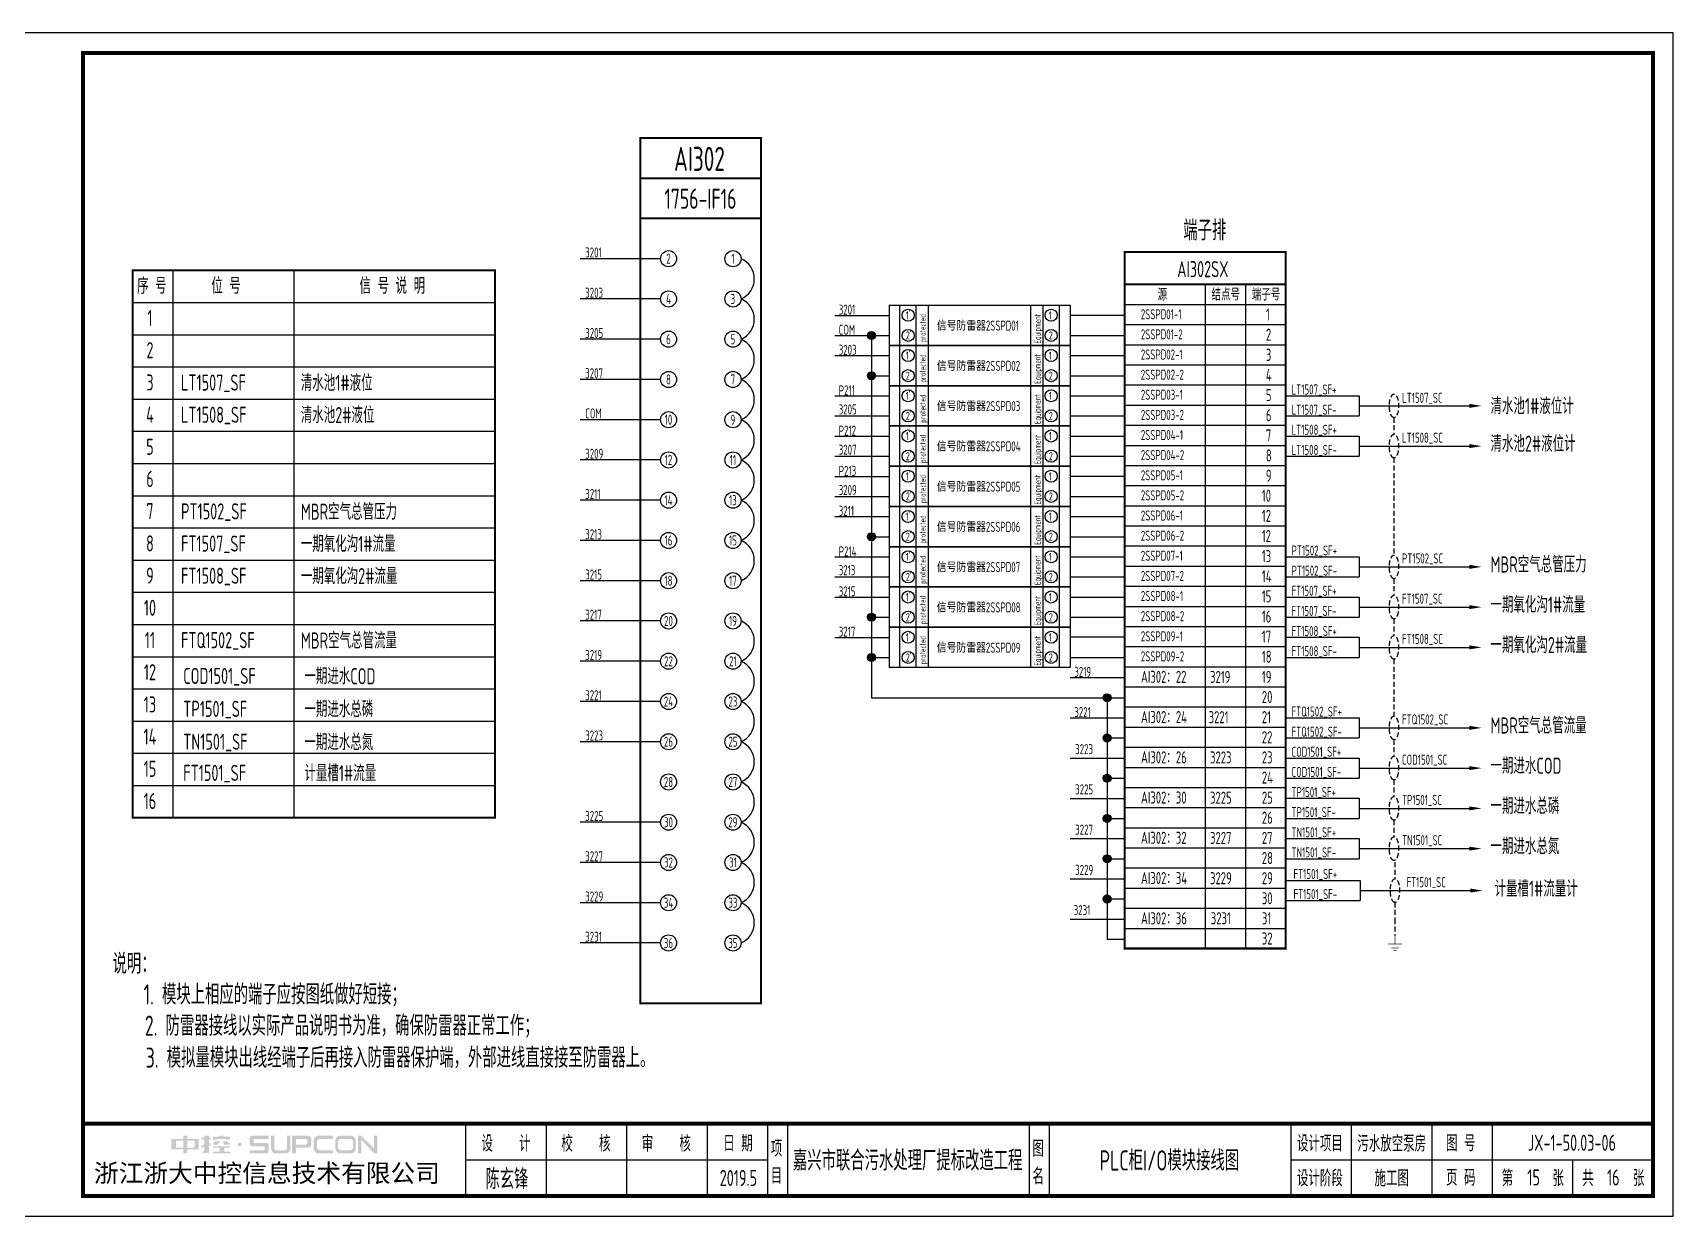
# Model space of a CAD drawing. Header units: millimetres. Extents: x 30557 to 235556, y -116603 to -73383.
# Drawn here: x 130672 to 134747, y -86445 to -83505 of the extents above; entities that cross this region are included whole.
import ezdxf
from ezdxf.enums import TextEntityAlignment as Align

# ---------------------------------------------------------------- set-up
doc = ezdxf.new("R2010")
doc.units = ezdxf.units.MM
doc.linetypes.add('DASHED2', pattern=[0.375, 0.25, -0.125])
doc.layers.add('1', color=3, linetype='Continuous')
doc.layers.add('符号层', color=3, linetype='Continuous')
doc.layers.add('_Drawing', color=7, linetype='Continuous', lineweight=25)
doc.styles.add('supcon', font='sceie.shx', dxfattribs={"width": 0.75, "height": 40, "bigfont": 'sceic.shx'})
doc.styles.add('Title', font='', dxfattribs={"height": 45})
doc.styles.get('Title').set_extended_font_data('SimHei')

# ---------------------------------------------------------------- blocks, each defined once
blk = doc.blocks.new('中控·SUPCON')
at = {"linetype": 'Continuous'}
h = blk.add_hatch(color=2, dxfattribs=at)
h.dxf.hatch_style = 1
h.paths.add_polyline_path([(34, 33), (20, 33), (20, 37), (15, 37), (15, 36), (15, 33), (0, 33), (0, 20), (13, 20), (15, 20), (15, 15), (20, 15), (20, 20), (22, 20), (34, 20)])
h.paths.add_polyline_path([(20, 30), (20, 31), (29, 31), (29, 22), (20, 22)], flags=16)
h.paths.add_polyline_path([(15, 30), (15, 22), (6, 22), (6, 31), (15, 31)], flags=16)
h.paths.add_polyline_path([(47, 32), (49, 32), (49, 35), (47, 35), (47, 37), (41, 37), (41, 35), (38, 35), (38, 32), (41, 32), (41, 25.8), (38, 25), (38, 22), (41, 22.8), (41, 18.3), (39, 17), (39, 15), (47, 16), (47, 24.5), (49, 25), (49, 28), (47, 27.5)])
h.paths.add_polyline_path([(61, 30), (55, 30), (52, 28), (52, 26), (58, 26)])
h.paths.add_polyline_path([(73, 28), (71, 28), (70, 30), (64, 30), (66, 26), (73, 26)])
h.paths.add_polyline_path([(73, 36), (64.6, 36), (64.6, 37), (60.4, 37), (60.4, 36), (52, 36), (52, 32), (56.8, 32), (56.8, 33.1), (68.2, 33.1), (68.2, 32), (73, 32)])
h.paths.add_polyline_path([(66, 22), (73, 22), (73, 24), (52, 24), (52, 22), (60, 22), (60, 17), (52, 17), (52, 15), (74, 15), (74, 17), (66, 17)])
h.paths.add_polyline_path([(82.7, 26.1, 1), (87.6, 26.1, 1)])
h.paths.add_polyline_path([(118, 28), (103.5, 28, -0.414214), (102.5, 29), (102.5, 32, -0.414214), (103.5, 33), (121, 33), (121, 37), (100.5, 37, 0.414214), (97.5, 34), (97.5, 27, 0.414214), (100.5, 24), (115, 24, -0.414214), (116, 23), (116, 20, -0.414214), (115, 19), (97.5, 19), (97.5, 15), (118, 15, 0.414214), (121, 18), (121, 25, 0.414214)])
h.paths.add_polyline_path([(128, 37), (124, 37), (124, 36), (124, 21, 0.414214), (130, 15), (142, 15, 0.414214), (148, 21), (148, 37), (144, 37), (144, 22, -0.414214), (141, 19), (131, 19, -0.414214), (128, 22)])
h.paths.add_polyline_path([(174, 26), (174, 33, 0.414214), (170, 37), (150, 37), (150, 36), (150, 15), (155, 15), (155, 22), (170, 22, 0.414214)])
h.paths.add_polyline_path([(167, 26), (155, 26), (155, 33), (167, 33, -0.414214), (169, 31), (169, 28, -0.414214)], flags=16)
h.paths.add_polyline_path([(201, 19), (185, 19, -0.414214), (181, 23), (181, 29, -0.414214), (185, 33), (201, 33), (201, 37), (183, 37, 0.414214), (177, 31), (177, 21, 0.414214), (183, 15), (201, 15)])
h.paths.add_polyline_path([(229, 21), (229, 31, 0.414214), (223, 37), (210, 37, 0.414214), (204, 31), (204, 21, 0.414214), (210, 15), (223, 15, 0.414214)])
h.paths.add_polyline_path([(207, 23), (207, 29, -0.414214), (211, 33), (222, 33, -0.414214), (226, 29), (226, 23, -0.414214), (222, 19), (211, 19, -0.414214)], flags=16)
h.paths.add_polyline_path([(236, 32.1), (252, 15), (256, 15), (256, 37), (252, 37), (252, 21), (236, 37), (232, 37), (232, 36), (232, 15), (236, 15)])
h = blk.add_hatch(color=2, dxfattribs=at)
h.dxf.hatch_style = 1
h.paths.add_polyline_path([(34, 33), (20, 33), (20, 37), (15, 37), (15, 36), (15, 33), (0, 33), (0, 20), (13, 20), (15, 20), (15, 15), (20, 15), (20, 20), (22, 20), (34, 20)])
h.paths.add_polyline_path([(20, 30), (20, 31), (29, 31), (29, 22), (20, 22)], flags=16)
h.paths.add_polyline_path([(15, 30), (15, 22), (6, 22), (6, 31), (15, 31)], flags=16)
h.paths.add_polyline_path([(47, 32), (49, 32), (49, 35), (47, 35), (47, 37), (41, 37), (41, 35), (38, 35), (38, 32), (41, 32), (41, 25.8), (38, 25), (38, 22), (41, 22.8), (41, 18.3), (39, 17), (39, 15), (47, 16), (47, 24.5), (49, 25), (49, 28), (47, 27.5)])
h.paths.add_polyline_path([(61, 30), (55, 30), (52, 28), (52, 26), (58, 26)])
h.paths.add_polyline_path([(73, 28), (71, 28), (70, 30), (64, 30), (66, 26), (73, 26)])
h.paths.add_polyline_path([(73, 36), (64.6, 36), (64.6, 37), (60.4, 37), (60.4, 36), (52, 36), (52, 32), (56.8, 32), (56.8, 33.1), (68.2, 33.1), (68.2, 32), (73, 32)])
h.paths.add_polyline_path([(66, 22), (73, 22), (73, 24), (52, 24), (52, 22), (60, 22), (60, 17), (52, 17), (52, 15), (74, 15), (74, 17), (66, 17)])
h.paths.add_polyline_path([(82.7, 26.1, 1), (87.6, 26.1, 1)])
h.paths.add_polyline_path([(118, 28), (103.5, 28, -0.414214), (102.5, 29), (102.5, 32, -0.414214), (103.5, 33), (121, 33), (121, 37), (100.5, 37, 0.414214), (97.5, 34), (97.5, 27, 0.414214), (100.5, 24), (115, 24, -0.414214), (116, 23), (116, 20, -0.414214), (115, 19), (97.5, 19), (97.5, 15), (118, 15, 0.414214), (121, 18), (121, 25, 0.414214)])
h.paths.add_polyline_path([(128, 37), (124, 37), (124, 36), (124, 21, 0.414214), (130, 15), (142, 15, 0.414214), (148, 21), (148, 37), (144, 37), (144, 22, -0.414214), (141, 19), (131, 19, -0.414214), (128, 22)])
h.paths.add_polyline_path([(174, 26), (174, 33, 0.414214), (170, 37), (150, 37), (150, 36), (150, 15), (155, 15), (155, 22), (170, 22, 0.414214)])
h.paths.add_polyline_path([(167, 26), (155, 26), (155, 33), (167, 33, -0.414214), (169, 31), (169, 28, -0.414214)], flags=16)
h.paths.add_polyline_path([(201, 19), (185, 19, -0.414214), (181, 23), (181, 29, -0.414214), (185, 33), (201, 33), (201, 37), (183, 37, 0.414214), (177, 31), (177, 21, 0.414214), (183, 15), (201, 15)])
h.paths.add_polyline_path([(229, 21), (229, 31, 0.414214), (223, 37), (210, 37, 0.414214), (204, 31), (204, 21, 0.414214), (210, 15), (223, 15, 0.414214)])
h.paths.add_polyline_path([(207, 23), (207, 29, -0.414214), (211, 33), (222, 33, -0.414214), (226, 29), (226, 23, -0.414214), (222, 19), (211, 19, -0.414214)], flags=16)
h.paths.add_polyline_path([(236, 32.1), (252, 15), (256, 15), (256, 37), (252, 37), (252, 21), (236, 37), (232, 37), (232, 36), (232, 15), (236, 15)])
h = blk.add_hatch(color=2, dxfattribs=at)
h.dxf.hatch_style = 1
h.paths.add_polyline_path([(34, 33), (20, 33), (20, 37), (15, 37), (15, 36), (15, 33), (0, 33), (0, 20), (13, 20), (15, 20), (15, 15), (20, 15), (20, 20), (22, 20), (34, 20)])
h.paths.add_polyline_path([(20, 30), (20, 31), (29, 31), (29, 22), (20, 22)], flags=16)
h.paths.add_polyline_path([(15, 30), (15, 22), (6, 22), (6, 31), (15, 31)], flags=16)
h.paths.add_polyline_path([(47, 32), (49, 32), (49, 35), (47, 35), (47, 37), (41, 37), (41, 35), (38, 35), (38, 32), (41, 32), (41, 25.8), (38, 25), (38, 22), (41, 22.8), (41, 18.3), (39, 17), (39, 15), (47, 16), (47, 24.5), (49, 25), (49, 28), (47, 27.5)])
h.paths.add_polyline_path([(61, 30), (55, 30), (52, 28), (52, 26), (58, 26)])
h.paths.add_polyline_path([(73, 28), (71, 28), (70, 30), (64, 30), (66, 26), (73, 26)])
h.paths.add_polyline_path([(73, 36), (64.6, 36), (64.6, 37), (60.4, 37), (60.4, 36), (52, 36), (52, 32), (56.8, 32), (56.8, 33.1), (68.2, 33.1), (68.2, 32), (73, 32)])
h.paths.add_polyline_path([(66, 22), (73, 22), (73, 24), (52, 24), (52, 22), (60, 22), (60, 17), (52, 17), (52, 15), (74, 15), (74, 17), (66, 17)])
h.paths.add_polyline_path([(82.7, 26.1, 1), (87.6, 26.1, 1)])
h.paths.add_polyline_path([(118, 28), (103.5, 28, -0.414214), (102.5, 29), (102.5, 32, -0.414214), (103.5, 33), (121, 33), (121, 37), (100.5, 37, 0.414214), (97.5, 34), (97.5, 27, 0.414214), (100.5, 24), (115, 24, -0.414214), (116, 23), (116, 20, -0.414214), (115, 19), (97.5, 19), (97.5, 15), (118, 15, 0.414214), (121, 18), (121, 25, 0.414214)])
h.paths.add_polyline_path([(128, 37), (124, 37), (124, 36), (124, 21, 0.414214), (130, 15), (142, 15, 0.414214), (148, 21), (148, 37), (144, 37), (144, 22, -0.414214), (141, 19), (131, 19, -0.414214), (128, 22)])
h.paths.add_polyline_path([(174, 26), (174, 33, 0.414214), (170, 37), (150, 37), (150, 36), (150, 15), (155, 15), (155, 22), (170, 22, 0.414214)])
h.paths.add_polyline_path([(167, 26), (155, 26), (155, 33), (167, 33, -0.414214), (169, 31), (169, 28, -0.414214)], flags=16)
h.paths.add_polyline_path([(201, 19), (185, 19, -0.414214), (181, 23), (181, 29, -0.414214), (185, 33), (201, 33), (201, 37), (183, 37, 0.414214), (177, 31), (177, 21, 0.414214), (183, 15), (201, 15)])
h.paths.add_polyline_path([(229, 21), (229, 31, 0.414214), (223, 37), (210, 37, 0.414214), (204, 31), (204, 21, 0.414214), (210, 15), (223, 15, 0.414214)])
h.paths.add_polyline_path([(207, 23), (207, 29, -0.414214), (211, 33), (222, 33, -0.414214), (226, 29), (226, 23, -0.414214), (222, 19), (211, 19, -0.414214)], flags=16)
h.paths.add_polyline_path([(236, 32.1), (252, 15), (256, 15), (256, 37), (252, 37), (252, 21), (236, 37), (232, 37), (232, 36), (232, 15), (236, 15)])
h = blk.add_hatch(color=2, dxfattribs=at)
h.dxf.hatch_style = 1
h.paths.add_polyline_path([(34, 33), (20, 33), (20, 37), (15, 37), (15, 36), (15, 33), (0, 33), (0, 20), (13, 20), (15, 20), (15, 15), (20, 15), (20, 20), (22, 20), (34, 20)])
h.paths.add_polyline_path([(20, 30), (20, 31), (29, 31), (29, 22), (20, 22)], flags=16)
h.paths.add_polyline_path([(15, 30), (15, 22), (6, 22), (6, 31), (15, 31)], flags=16)
h.paths.add_polyline_path([(47, 32), (49, 32), (49, 35), (47, 35), (47, 37), (41, 37), (41, 35), (38, 35), (38, 32), (41, 32), (41, 25.8), (38, 25), (38, 22), (41, 22.8), (41, 18.3), (39, 17), (39, 15), (47, 16), (47, 24.5), (49, 25), (49, 28), (47, 27.5)])
h.paths.add_polyline_path([(61, 30), (55, 30), (52, 28), (52, 26), (58, 26)])
h.paths.add_polyline_path([(73, 28), (71, 28), (70, 30), (64, 30), (66, 26), (73, 26)])
h.paths.add_polyline_path([(73, 36), (64.6, 36), (64.6, 37), (60.4, 37), (60.4, 36), (52, 36), (52, 32), (56.8, 32), (56.8, 33.1), (68.2, 33.1), (68.2, 32), (73, 32)])
h.paths.add_polyline_path([(66, 22), (73, 22), (73, 24), (52, 24), (52, 22), (60, 22), (60, 17), (52, 17), (52, 15), (74, 15), (74, 17), (66, 17)])
h.paths.add_polyline_path([(82.7, 26.1, 1), (87.6, 26.1, 1)])
h.paths.add_polyline_path([(118, 28), (103.5, 28, -0.414214), (102.5, 29), (102.5, 32, -0.414214), (103.5, 33), (121, 33), (121, 37), (100.5, 37, 0.414214), (97.5, 34), (97.5, 27, 0.414214), (100.5, 24), (115, 24, -0.414214), (116, 23), (116, 20, -0.414214), (115, 19), (97.5, 19), (97.5, 15), (118, 15, 0.414214), (121, 18), (121, 25, 0.414214)])
h.paths.add_polyline_path([(128, 37), (124, 37), (124, 36), (124, 21, 0.414214), (130, 15), (142, 15, 0.414214), (148, 21), (148, 37), (144, 37), (144, 22, -0.414214), (141, 19), (131, 19, -0.414214), (128, 22)])
h.paths.add_polyline_path([(174, 26), (174, 33, 0.414214), (170, 37), (150, 37), (150, 36), (150, 15), (155, 15), (155, 22), (170, 22, 0.414214)])
h.paths.add_polyline_path([(167, 26), (155, 26), (155, 33), (167, 33, -0.414214), (169, 31), (169, 28, -0.414214)], flags=16)
h.paths.add_polyline_path([(201, 19), (185, 19, -0.414214), (181, 23), (181, 29, -0.414214), (185, 33), (201, 33), (201, 37), (183, 37, 0.414214), (177, 31), (177, 21, 0.414214), (183, 15), (201, 15)])
h.paths.add_polyline_path([(229, 21), (229, 31, 0.414214), (223, 37), (210, 37, 0.414214), (204, 31), (204, 21, 0.414214), (210, 15), (223, 15, 0.414214)])
h.paths.add_polyline_path([(207, 23), (207, 29, -0.414214), (211, 33), (222, 33, -0.414214), (226, 29), (226, 23, -0.414214), (222, 19), (211, 19, -0.414214)], flags=16)
h.paths.add_polyline_path([(236, 32.1), (252, 15), (256, 15), (256, 37), (252, 37), (252, 21), (236, 37), (232, 37), (232, 36), (232, 15), (236, 15)])
h = blk.add_hatch(color=2, dxfattribs=at)
h.dxf.hatch_style = 1
h.paths.add_polyline_path([(34, 33), (20, 33), (20, 37), (15, 37), (15, 36), (15, 33), (0, 33), (0, 20), (13, 20), (15, 20), (15, 15), (20, 15), (20, 20), (22, 20), (34, 20)])
h.paths.add_polyline_path([(20, 30), (20, 31), (29, 31), (29, 22), (20, 22)], flags=16)
h.paths.add_polyline_path([(15, 30), (15, 22), (6, 22), (6, 31), (15, 31)], flags=16)
h.paths.add_polyline_path([(47, 32), (49, 32), (49, 35), (47, 35), (47, 37), (41, 37), (41, 35), (38, 35), (38, 32), (41, 32), (41, 25.8), (38, 25), (38, 22), (41, 22.8), (41, 18.3), (39, 17), (39, 15), (47, 16), (47, 24.5), (49, 25), (49, 28), (47, 27.5)])
h.paths.add_polyline_path([(61, 30), (55, 30), (52, 28), (52, 26), (58, 26)])
h.paths.add_polyline_path([(73, 28), (71, 28), (70, 30), (64, 30), (66, 26), (73, 26)])
h.paths.add_polyline_path([(73, 36), (64.6, 36), (64.6, 37), (60.4, 37), (60.4, 36), (52, 36), (52, 32), (56.8, 32), (56.8, 33.1), (68.2, 33.1), (68.2, 32), (73, 32)])
h.paths.add_polyline_path([(66, 22), (73, 22), (73, 24), (52, 24), (52, 22), (60, 22), (60, 17), (52, 17), (52, 15), (74, 15), (74, 17), (66, 17)])
h.paths.add_polyline_path([(82.7, 26.1, 1), (87.6, 26.1, 1)])
h.paths.add_polyline_path([(118, 28), (103.5, 28, -0.414214), (102.5, 29), (102.5, 32, -0.414214), (103.5, 33), (121, 33), (121, 37), (100.5, 37, 0.414214), (97.5, 34), (97.5, 27, 0.414214), (100.5, 24), (115, 24, -0.414214), (116, 23), (116, 20, -0.414214), (115, 19), (97.5, 19), (97.5, 15), (118, 15, 0.414214), (121, 18), (121, 25, 0.414214)])
h.paths.add_polyline_path([(128, 37), (124, 37), (124, 36), (124, 21, 0.414214), (130, 15), (142, 15, 0.414214), (148, 21), (148, 37), (144, 37), (144, 22, -0.414214), (141, 19), (131, 19, -0.414214), (128, 22)])
h.paths.add_polyline_path([(174, 26), (174, 33, 0.414214), (170, 37), (150, 37), (150, 36), (150, 15), (155, 15), (155, 22), (170, 22, 0.414214)])
h.paths.add_polyline_path([(167, 26), (155, 26), (155, 33), (167, 33, -0.414214), (169, 31), (169, 28, -0.414214)], flags=16)
h.paths.add_polyline_path([(201, 19), (185, 19, -0.414214), (181, 23), (181, 29, -0.414214), (185, 33), (201, 33), (201, 37), (183, 37, 0.414214), (177, 31), (177, 21, 0.414214), (183, 15), (201, 15)])
h.paths.add_polyline_path([(229, 21), (229, 31, 0.414214), (223, 37), (210, 37, 0.414214), (204, 31), (204, 21, 0.414214), (210, 15), (223, 15, 0.414214)])
h.paths.add_polyline_path([(207, 23), (207, 29, -0.414214), (211, 33), (222, 33, -0.414214), (226, 29), (226, 23, -0.414214), (222, 19), (211, 19, -0.414214)], flags=16)
h.paths.add_polyline_path([(236, 32.1), (252, 15), (256, 15), (256, 37), (252, 37), (252, 21), (236, 37), (232, 37), (232, 36), (232, 15), (236, 15)])
h = blk.add_hatch(color=2, dxfattribs=at)
h.dxf.hatch_style = 1
h.paths.add_polyline_path([(34, 33), (20, 33), (20, 37), (15, 37), (15, 36), (15, 33), (0, 33), (0, 20), (13, 20), (15, 20), (15, 15), (20, 15), (20, 20), (22, 20), (34, 20)])
h.paths.add_polyline_path([(20, 30), (20, 31), (29, 31), (29, 22), (20, 22)], flags=16)
h.paths.add_polyline_path([(15, 30), (15, 22), (6, 22), (6, 31), (15, 31)], flags=16)
h.paths.add_polyline_path([(47, 32), (49, 32), (49, 35), (47, 35), (47, 37), (41, 37), (41, 35), (38, 35), (38, 32), (41, 32), (41, 25.8), (38, 25), (38, 22), (41, 22.8), (41, 18.3), (39, 17), (39, 15), (47, 16), (47, 24.5), (49, 25), (49, 28), (47, 27.5)])
h.paths.add_polyline_path([(61, 30), (55, 30), (52, 28), (52, 26), (58, 26)])
h.paths.add_polyline_path([(73, 28), (71, 28), (70, 30), (64, 30), (66, 26), (73, 26)])
h.paths.add_polyline_path([(73, 36), (64.6, 36), (64.6, 37), (60.4, 37), (60.4, 36), (52, 36), (52, 32), (56.8, 32), (56.8, 33.1), (68.2, 33.1), (68.2, 32), (73, 32)])
h.paths.add_polyline_path([(66, 22), (73, 22), (73, 24), (52, 24), (52, 22), (60, 22), (60, 17), (52, 17), (52, 15), (74, 15), (74, 17), (66, 17)])
h.paths.add_polyline_path([(82.7, 26.1, 1), (87.6, 26.1, 1)])
h.paths.add_polyline_path([(118, 28), (103.5, 28, -0.414214), (102.5, 29), (102.5, 32, -0.414214), (103.5, 33), (121, 33), (121, 37), (100.5, 37, 0.414214), (97.5, 34), (97.5, 27, 0.414214), (100.5, 24), (115, 24, -0.414214), (116, 23), (116, 20, -0.414214), (115, 19), (97.5, 19), (97.5, 15), (118, 15, 0.414214), (121, 18), (121, 25, 0.414214)])
h.paths.add_polyline_path([(128, 37), (124, 37), (124, 36), (124, 21, 0.414214), (130, 15), (142, 15, 0.414214), (148, 21), (148, 37), (144, 37), (144, 22, -0.414214), (141, 19), (131, 19, -0.414214), (128, 22)])
h.paths.add_polyline_path([(174, 26), (174, 33, 0.414214), (170, 37), (150, 37), (150, 36), (150, 15), (155, 15), (155, 22), (170, 22, 0.414214)])
h.paths.add_polyline_path([(167, 26), (155, 26), (155, 33), (167, 33, -0.414214), (169, 31), (169, 28, -0.414214)], flags=16)
h.paths.add_polyline_path([(201, 19), (185, 19, -0.414214), (181, 23), (181, 29, -0.414214), (185, 33), (201, 33), (201, 37), (183, 37, 0.414214), (177, 31), (177, 21, 0.414214), (183, 15), (201, 15)])
h.paths.add_polyline_path([(229, 21), (229, 31, 0.414214), (223, 37), (210, 37, 0.414214), (204, 31), (204, 21, 0.414214), (210, 15), (223, 15, 0.414214)])
h.paths.add_polyline_path([(207, 23), (207, 29, -0.414214), (211, 33), (222, 33, -0.414214), (226, 29), (226, 23, -0.414214), (222, 19), (211, 19, -0.414214)], flags=16)
h.paths.add_polyline_path([(236, 32.1), (252, 15), (256, 15), (256, 37), (252, 37), (252, 21), (236, 37), (232, 37), (232, 36), (232, 15), (236, 15)])
blk = doc.blocks.new('supcon图框')
at = {"linetype": 'Continuous'}
for p, q in [((6145.7, 4361.7), (1987.7, 4361.7)), ((1987.7, 4361.7), (1987.7, 1421.7)), ((6145.7, 1421.7), (6145.7, 4361.7)), ((1987.7, 1421.7), (6145.7, 1421.7))]:
    blk.add_line(p, q, dxfattribs=at)
for p, q in [((3145.7, 1651.7), (3145.7, 1471.7)), ((3345.7, 1651.7), (3345.7, 1471.7)), ((3545.7, 1651.7), (3545.7, 1471.7)), ((3745.7, 1651.7), (3745.7, 1471.7)), ((3895.7, 1651.7), (3895.7, 1471.7)), ((3945.7, 1651.7), (3945.7, 1471.7)), ((4545.7, 1651.7), (4545.7, 1471.7)), ((4595.7, 1651.7), (4595.7, 1471.7)), ((5195.7, 1651.7), (5195.7, 1471.7)), ((5345.7, 1651.7), (5345.7, 1471.7)), ((5545.7, 1651.7), (5545.7, 1471.7)), ((5695.7, 1651.7), (5695.7, 1471.7)), ((3145.7, 1561.7), (3895.7, 1561.7)), ((5195.7, 1561.7), (6095.7, 1561.7)), ((5895.7, 1561.7), (5895.7, 1471.7))]:
    blk.add_line(p, q)
at = {"linetype": 'Continuous', "const_width": 10}
blk.add_lwpolyline([(2195.7, 4311.7), (6095.7, 4311.7), (6095.7, 1471.7), (2195.7, 1471.7)], close=True, dxfattribs=at)
blk.add_lwpolyline([(2195.7, 1651.7), (6095.7, 1651.7)], dxfattribs=at)
at = {"linetype": 'Continuous', "xscale": 2, "yscale": 2, "zscale": 2}
blk.add_blockref('中控·SUPCON', (2414.6, 1547.7), dxfattribs=at)
at = {"style": 'supcon', "width": 0.75}
for s, p in [('设    计', (3246.2, 1604.2)), ('校    核', (3444.8, 1604.2)), ('审    核', (3644.5, 1604.2)), ('日 期', (3822.5, 1604.2)), ('项', (3918.2, 1590.7)), ('图', (4568.2, 1590.7)), ('设计项目', (5268, 1604.2)), ('图 号', (5618, 1604.2)), ('目', (3918.2, 1522.9)), ('名', (4568.2, 1522.9)), ('设计阶段', (5268, 1518.1)), ('施工图', (5446.5, 1518.1)), ('页 码', (5618, 1518.1)), ('第      张', (5797, 1518.1)), ('共      张', (5997, 1518.1))]:
    blk.add_text(s, height=40, dxfattribs=at).set_placement(p, align=Align.MIDDLE)
at = {"style": 'Title'}
blk.add_text('浙江浙大中控信息技术有限公司', height=45, dxfattribs=at).set_placement((2222.8, 1506.2))
blk = doc.blocks.new('1756-IF16')
at = {"linetype": 'Continuous'}
for p, q in [((13051, 13529.7), (12851, 13529.7)), ((13051, 13429.7), (12851, 13429.7)), ((13051, 13329.7), (12851, 13329.7)), ((13051, 13229.7), (12851, 13229.7)), ((13051, 13129.7), (12851, 13129.7)), ((13051, 13029.7), (12851, 13029.7)), ((13051, 12929.7), (12851, 12929.7)), ((13051, 12829.7), (12851, 12829.7)), ((13051, 12729.7), (12851, 12729.7)), ((13051, 12629.7), (12851, 12629.7)), ((13051, 12529.7), (12851, 12529.7)), ((13051, 12429.7), (12851, 12429.7)), ((13051, 12329.7), (12851, 12329.7)), ((13051, 12129.7), (12851, 12129.7)), ((13051, 12029.7), (12851, 12029.7)), ((13051, 11929.7), (12851, 11929.7)), ((13051, 11829.7), (12851, 11829.7))]:
    blk.add_line(p, q, dxfattribs=at)
at = {"linetype": 'Continuous', "const_width": 5}
blk.add_lwpolyline([(13001, 13829.7), (13301, 13829.7), (13301, 11679.7), (13001, 11679.7)], close=True, dxfattribs=at)
for points in [[(13001, 13729.7), (13301, 13729.7)], [(13001, 13629.7), (13301, 13629.7)]]:
    blk.add_lwpolyline(points, dxfattribs=at)
at = {"lineweight": -3}
for centre in [(13071, 13529.7), (13231, 13529.7), (13071, 13429.7), (13231, 13429.7), (13071, 13329.7), (13231, 13329.7), (13071, 13229.7), (13231, 13229.7), (13071, 13129.7), (13231, 13129.7), (13071, 13029.7), (13231, 13029.7), (13071, 12929.7), (13231, 12929.7), (13071, 12829.7), (13231, 12829.7), (13071, 12729.7), (13231, 12729.7), (13071, 12629.7), (13231, 12629.7), (13071, 12529.7), (13231, 12529.7), (13071, 12429.7), (13231, 12429.7), (13071, 12329.7), (13231, 12329.7), (13071, 12229.7), (13231, 12229.7), (13071, 12129.7), (13231, 12129.7), (13071, 12029.7), (13231, 12029.7), (13071, 11929.7), (13231, 11929.7), (13071, 11829.7), (13231, 11829.7)]:
    blk.add_circle(centre, 20, dxfattribs=at)
at = {"color": 2, "linetype": 'Continuous'}
for centre in [(13229.6, 13479.7), (13229.6, 13379.7), (13229.6, 13279.7), (13229.6, 13179.7), (13229.6, 13079.7), (13229.6, 12979.7), (13229.6, 12879.7), (13229.6, 12779.7), (13229.6, 12579.7), (13229.6, 12479.7), (13229.6, 12379.7), (13229.6, 12279.7), (13229.6, 12179.7), (13229.6, 12079.7), (13229.6, 11979.7), (13229.6, 11879.7)]:
    blk.add_arc(centre, 54.4, 293.2371, 66.7629, dxfattribs=at)
at = {"color": 7, "style": 'supcon', "width": 0.75}
blk.add_text('1756-IF16', height=50, dxfattribs=at).set_placement((13150.1, 13678.7), align=Align.MIDDLE)
at = {"style": 'supcon', "width": 0.75}
for s, p in [('2', (13070.8, 13529.7)), ('1', (13230.8, 13529.7)), ('4', (13070.8, 13429.7)), ('3', (13230.8, 13429.7)), ('6', (13070.8, 13329.7)), ('5', (13230.8, 13329.7)), ('8', (13070.8, 13229.7)), ('7', (13230.8, 13229.7)), ('10', (13070.8, 13129.7)), ('9', (13230.8, 13129.7)), ('12', (13070.8, 13029.7)), ('11', (13230.8, 13029.7)), ('14', (13070.8, 12929.7)), ('13', (13230.8, 12929.7)), ('16', (13070.8, 12829.7)), ('15', (13230.8, 12829.7)), ('18', (13070.8, 12729.7)), ('17', (13230.8, 12729.7)), ('20', (13070.8, 12629.7)), ('19', (13230.8, 12629.7)), ('22', (13070.8, 12529.7)), ('21', (13230.8, 12529.7)), ('24', (13070.8, 12429.7)), ('23', (13230.8, 12429.7)), ('26', (13070.8, 12329.7)), ('25', (13230.8, 12329.7)), ('28', (13070.8, 12229.7)), ('27', (13230.8, 12229.7)), ('30', (13070.8, 12129.7)), ('29', (13230.8, 12129.7)), ('32', (13070.8, 12029.7)), ('31', (13230.8, 12029.7)), ('34', (13070.8, 11929.7)), ('33', (13230.8, 11929.7)), ('36', (13070.8, 11829.7)), ('35', (13230.8, 11829.7))]:
    blk.add_text(s, height=25, dxfattribs=at).set_placement(p, align=Align.MIDDLE)
blk = doc.blocks.new('AI端子接线表')
at = {"lineweight": -3}
for p, q in [((20305.1, 13539.7), (20305.1, 11889.7)), ((20405.1, 13539.7), (20405.1, 11889.7)), ((20105.1, 13489.7), (20505.1, 13489.7)), ((20105.1, 13439.7), (20505.1, 13439.7)), ((20105.1, 13389.7), (20505.1, 13389.7)), ((20105.1, 13339.7), (20505.1, 13339.7)), ((20105.1, 13289.7), (20505.1, 13289.7)), ((20105.1, 13239.7), (20505.1, 13239.7)), ((20105.1, 13189.7), (20505.1, 13189.7)), ((20105.1, 13139.7), (20505.1, 13139.7)), ((20105.1, 13089.7), (20505.1, 13089.7)), ((20105.1, 13039.7), (20505.1, 13039.7)), ((20105.1, 12989.7), (20505.1, 12989.7)), ((20105.1, 12939.7), (20505.1, 12939.7)), ((20105.1, 12889.7), (20505.1, 12889.7)), ((20105.1, 12839.7), (20505.1, 12839.7)), ((20105.1, 12789.7), (20505.1, 12789.7)), ((20105.1, 12739.7), (20505.1, 12739.7)), ((20105.1, 12689.7), (20505.1, 12689.7)), ((20105.1, 12639.7), (20505.1, 12639.7)), ((20105.1, 12589.7), (20505.1, 12589.7)), ((20105.1, 12539.7), (20505.1, 12539.7)), ((20105.1, 12489.7), (20505.1, 12489.7)), ((20105.1, 12439.7), (20505.1, 12439.7)), ((20105.1, 12389.7), (20505.1, 12389.7)), ((20105.1, 12339.7), (20505.1, 12339.7)), ((20105.1, 12289.7), (20505.1, 12289.7)), ((20105.1, 12239.7), (20505.1, 12239.7)), ((20105.1, 12189.7), (20505.1, 12189.7)), ((20105.1, 12139.7), (20505.1, 12139.7)), ((20105.1, 12089.7), (20505.1, 12089.7)), ((20105.1, 12039.7), (20505.1, 12039.7)), ((20105.1, 11989.7), (20505.1, 11989.7)), ((20105.1, 11939.7), (20505.1, 11939.7))]:
    blk.add_line(p, q, dxfattribs=at)
at = {"lineweight": -3, "const_width": 5}
blk.add_lwpolyline([(20105.1, 13619.7), (20105.1, 11889.7), (20505.1, 11889.7), (20505.1, 13619.7)], close=True, dxfattribs=at)
blk.add_lwpolyline([(20105.1, 13539.7), (20505.1, 13539.7)], dxfattribs=at)
at = {"color": 7, "style": 'supcon', "width": 0.75}
for s, p in [('源', (20186.9, 13499.5)), ('结点号', (20320.7, 13499.5)), ('端子号', (20420.8, 13499.5)), ('1', (20455.9, 13449.5)), ('2', (20455.9, 13399.5)), ('3', (20455.9, 13349.5)), ('4', (20455.9, 13299.5)), ('5', (20455.9, 13249.5)), ('6', (20455.9, 13199.5)), ('7', (20455.9, 13149.5)), ('8', (20455.9, 13099.5)), ('9', (20455.9, 13049.5)), ('10', (20445.9, 12999.5)), ('12', (20445.9, 12949.5)), ('12', (20445.9, 12899.5)), ('13', (20445.9, 12849.5)), ('14', (20445.9, 12799.5)), ('15', (20445.9, 12749.5)), ('16', (20445.9, 12699.5)), ('17', (20445.9, 12649.5)), ('18', (20445.9, 12599.5)), ('19', (20445.9, 12549.5)), ('20', (20445.9, 12499.5)), ('21', (20445.9, 12449.5)), ('22', (20445.9, 12399.5)), ('23', (20445.9, 12349.5)), ('24', (20445.9, 12299.5)), ('25', (20445.9, 12249.5)), ('26', (20445.9, 12199.5)), ('27', (20445.9, 12149.5)), ('28', (20445.9, 12099.5)), ('29', (20445.9, 12049.5)), ('30', (20445.9, 11999.5)), ('31', (20445.9, 11949.5)), ('32', (20445.9, 11899.5))]:
    blk.add_text(s, height=30, dxfattribs=at).set_placement(p)
blk = doc.blocks.new('信号防雷接线')
at = {"linetype": 'Continuous'}
for p, q in [((19158.5, -5001.2), (19608.5, -5001.2)), ((19158.5, -5001.2), (19158.5, -5101.2)), ((19184.9, -5101.2), (19184.9, -5001.2)), ((19225.7, -5101.2), (19225.7, -5001.2)), ((19256.2, -5101.2), (19256.2, -5001.2)), ((19510.9, -5101.2), (19510.9, -5001.2)), ((19541.4, -5101.2), (19541.4, -5001.2)), ((19582.2, -5101.2), (19582.2, -5001.2)), ((19608.5, -5001.2), (19608.5, -5101.2)), ((19608.5, -5101.2), (19158.5, -5101.2))]:
    blk.add_line(p, q, dxfattribs=at)
for centre in [(19205.9, -5026.2), (19561.2, -5026.2), (19205.9, -5076.2), (19561.2, -5076.2)]:
    blk.add_circle(centre, 15, dxfattribs=at)
at = {"layer": '1', "color": 7, "style": 'supcon', "width": 0.75}
for s, p in [("1'", (19200.1, -5036.4)), ('1', (19555.4, -5036.4)), ("2'", (19200.1, -5086.4)), ('2', (19555.4, -5086.4))]:
    blk.add_text(s, height=20, dxfattribs=at).set_placement(p)
for s, p in [('protected', (19249.8, -5093.5)), ('Equipment', (19535, -5096.4))]:
    blk.add_text(s, height=15, rotation=90, dxfattribs=at).set_placement(p)

msp = doc.modelspace()

# ---------------------------------------------------------------- hatches: boundary and pattern name
at = {"linetype": 'Continuous'}
for points in [[(132765.1, -84257.1, 1), (132745.1, -84257.1, 1)], [(132765.1, -84357.1, 1), (132745.1, -84357.1, 1)], [(132765.1, -84757.1, 1), (132745.1, -84757.1, 1)], [(132765.1, -84957.1, 1), (132745.1, -84957.1, 1)], [(132765.1, -85057.1, 1), (132745.1, -85057.1, 1)], [(133350.3, -85157.1, 1), (133330.3, -85157.1, 1)], [(133350.3, -85257.1, 1), (133330.3, -85257.1, 1)], [(133350.3, -85357.1, 1), (133330.3, -85357.1, 1)], [(133350.3, -85457.1, 1), (133330.3, -85457.1, 1)], [(133350.3, -85557.1, 1), (133330.3, -85557.1, 1)], [(133350.3, -85657.1, 1), (133330.3, -85657.1, 1)]]:
    msp.add_hatch(color=256, dxfattribs=at).paths.add_polyline_path(points)

# ---------------------------------------------------------------- linework, layer by layer
at = {"lineweight": -3}
for p, q in [((131019.9, -84095.2), (131019.9, -84895.2)), ((131319.9, -84095.2), (131319.9, -84895.2)), ((130919.9, -84175.2), (131819.9, -84175.2)), ((130919.9, -84255.2), (131819.9, -84255.2)), ((130919.9, -84335.2), (131819.9, -84335.2)), ((130919.9, -84415.2), (131819.9, -84415.2)), ((130919.9, -84495.2), (131819.9, -84495.2)), ((130919.9, -84575.2), (131819.9, -84575.2)), ((130919.9, -84655.2), (131819.9, -84655.2)), ((130919.9, -84735.2), (131819.9, -84735.2)), ((130919.9, -84815.2), (131819.9, -84815.2)), ((130919.9, -84895.2), (131819.9, -84895.2)), ((131019.9, -84895.2), (131019.9, -85455.2)), ((131319.9, -84895.2), (131319.9, -85455.2)), ((130919.9, -84975.2), (131819.9, -84975.2)), ((130919.9, -85055.2), (131819.9, -85055.2)), ((130919.9, -85135.2), (131819.9, -85135.2)), ((130919.9, -85215.2), (131819.9, -85215.2)), ((130919.9, -85295.2), (131819.9, -85295.2)), ((130919.9, -85375.2), (131819.9, -85375.2)), ((130919.9, -85455.2), (131819.9, -85455.2))]:
    msp.add_line(p, q, dxfattribs=at)
at = {"linetype": 'Continuous'}
for p, q in [((132755.1, -84257.1), (132755.1, -84567.5)), ((132755.1, -84557.1), (132755.1, -85157.1))]:
    msp.add_line(p, q, dxfattribs=at)
for p, q in [((133784, -84407), (133966.5, -84407)), ((133966.5, -84407), (133966.5, -84457)), ((133784, -84457), (133966.5, -84457)), ((133966.5, -84432), (134240, -84432)), ((133784, -84507), (133966.5, -84507)), ((133966.5, -84507), (133966.5, -84557)), ((133966.5, -84532), (134240, -84532)), ((133784, -84557), (133966.5, -84557)), ((133784, -84807), (133966.5, -84807)), ((133966.5, -84807), (133966.5, -84857)), ((133966.5, -84832), (134240, -84832)), ((133784, -84857), (133966.5, -84857)), ((133784, -84907), (133966.5, -84907)), ((133966.5, -84907), (133966.5, -84957)), ((133784, -84957), (133966.5, -84957)), ((133966.5, -84932), (134240, -84932)), ((133784, -85007), (133966.5, -85007)), ((133966.5, -85007), (133966.5, -85057)), ((133966.5, -85032), (134240, -85032)), ((133784, -85057), (133966.5, -85057)), ((133340.3, -85157.1), (133340.3, -85757.1)), ((133784, -85207), (133966.5, -85207)), ((133966.5, -85207), (133966.5, -85257)), ((133966.5, -85232), (134240, -85232)), ((133784, -85257), (133966.5, -85257)), ((133784, -85307), (133966.5, -85307)), ((133966.5, -85307), (133966.5, -85357)), ((133784, -85357), (133966.5, -85357)), ((133966.5, -85332), (134240, -85332)), ((133784, -85407), (133966.5, -85407)), ((133966.5, -85407), (133966.5, -85457)), ((133966.5, -85432), (134240, -85432)), ((133784, -85457), (133966.5, -85457)), ((133784, -85507), (133966.5, -85507)), ((133966.5, -85507), (133966.5, -85557)), ((133784, -85557), (133966.5, -85557)), ((133966.5, -85532), (134240, -85532)), ((133786.5, -85611.2), (133968.9, -85611.2)), ((133968.9, -85611.2), (133968.9, -85661.2)), ((133968.9, -85636.2), (134242.5, -85636.2)), ((133786.5, -85661.2), (133968.9, -85661.2))]:
    msp.add_line(p, q)
at = {"color": 0, "linetype": 'DASHED2', "ltscale": 50}
for p, q in [((134053, -84461.3), (134053, -84502.6)), ((134053, -84561.3), (134053, -84802.6)), ((134053, -84861.3), (134053, -84902.6)), ((134053, -84961.3), (134053, -85002.6)), ((134053, -85061.3), (134053, -85202.6)), ((134053, -85261.3), (134053, -85302.6)), ((134053, -85361.3), (134053, -85402.6)), ((134053, -85461.3), (134053, -85502.6)), ((134055.5, -85565.6), (134055.5, -85606.8)), ((134055.5, -85665.6), (134055.5, -85706.8)), ((134055.5, -85706.8), (134055.5, -85748.1))]:
    msp.add_line(p, q, dxfattribs=at)
at = {"lineweight": -3, "const_width": 5}
msp.add_lwpolyline([(130919.9, -84095.2), (130919.9, -85455.2), (131819.9, -85455.2), (131819.9, -84095.2)], close=True, dxfattribs=at)
for points in [[(134270.8, -84432, 0, 10, 0), (134240, -84432, 10, 10, 0)], [(134270.8, -84532, 0, 10, 0), (134240, -84532, 10, 10, 0)], [(134270.8, -84832, 0, 10, 0), (134240, -84832, 10, 10, 0)], [(134270.8, -84932, 0, 10, 0), (134240, -84932, 10, 10, 0)], [(134270.8, -85032, 0, 10, 0), (134240, -85032, 10, 10, 0)], [(134270.8, -85232, 0, 10, 0), (134240, -85232, 10, 10, 0)], [(134270.8, -85332, 0, 10, 0), (134240, -85332, 10, 10, 0)], [(134270.8, -85432, 0, 10, 0), (134240, -85432, 10, 10, 0)], [(134270.8, -85532, 0, 10, 0), (134240, -85532, 10, 10, 0)], [(134273.3, -85636.2, 0, 10, 0), (134242.5, -85636.2, 10, 10, 0)]]:
    msp.add_lwpolyline(points, format="xyseb")
at = {"linetype": 'Continuous'}
for centre in [(132755.1, -84257.1), (132755.1, -84357.1), (132755.1, -84757.1), (132755.1, -84957.1), (132755.1, -85057.1), (133340.3, -85157.1), (133340.3, -85257.1), (133340.3, -85357.1), (133340.3, -85457.1), (133340.3, -85557.1), (133340.3, -85657.1)]:
    msp.add_circle(centre, 10, dxfattribs=at)
at = {"color": 0, "linetype": 'DASHED2', "ltscale": 50}
for centre in [(134053, -84432), (134053, -84532), (134053, -84832), (134053, -84932), (134053, -85032), (134053, -85232), (134053, -85332), (134053, -85432), (134053, -85532), (134055.5, -85636.2)]:
    msp.add_ellipse(centre, major_axis=(0, -29.4), ratio=0.394838, dxfattribs=at)
at = {"layer": '1', "color": 0, "const_width": 1.62}
for points in [[(134038.5, -85769.1), (134072.5, -85769.1)], [(134055.5, -85748.1), (134055.5, -85769.1)], [(134046.5, -85778.6), (134065, -85778.6)], [(134052.2, -85785.6), (134059.3, -85785.6)]]:
    msp.add_lwpolyline(points, dxfattribs=at)
at = {"layer": '_Drawing', "linetype": 'Continuous'}
for p, q in [((132663.6, -84207.1), (132798.8, -84207.1)), ((133248.8, -84207), (133384, -84207)), ((132663.6, -84257.1), (132798.8, -84257.1)), ((133248.8, -84257), (133384, -84257)), ((132663.6, -84307.1), (132798.8, -84307.1)), ((133248.8, -84307), (133384, -84307)), ((132755.1, -84357.1), (132798.8, -84357.1)), ((133248.8, -84357), (133384, -84357)), ((132663.6, -84407.1), (132798.8, -84407.1)), ((133248.8, -84407), (133384, -84407)), ((132663.6, -84457.1), (132798.8, -84457.1)), ((133248.8, -84457), (133384, -84457)), ((132663.6, -84507.1), (132798.8, -84507.1)), ((133248.8, -84507), (133384, -84507)), ((132663.6, -84557.1), (132798.8, -84557.1)), ((133248.8, -84557), (133384, -84557)), ((132663.6, -84607.1), (132798.8, -84607.1)), ((133248.8, -84607), (133384, -84607)), ((132663.6, -84657.1), (132798.8, -84657.1)), ((133248.8, -84657), (133384, -84657)), ((132663.6, -84707.1), (132798.8, -84707.1)), ((133248.8, -84707), (133384, -84707)), ((132755.1, -84757.1), (132798.8, -84757.1)), ((133248.8, -84757), (133384, -84757)), ((132663.6, -84807.1), (132798.8, -84807.1)), ((133248.8, -84807), (133384, -84807)), ((132663.6, -84857.1), (132798.8, -84857.1)), ((133248.8, -84857), (133384, -84857)), ((132663.6, -84907.1), (132798.8, -84907.1)), ((133248.8, -84907), (133384, -84907)), ((132755.1, -84957.1), (132798.8, -84957.1)), ((133248.8, -84957), (133384, -84957)), ((132663.6, -85007.1), (132798.8, -85007.1)), ((133248.8, -85005.5), (133384, -85005.5)), ((133248.8, -85005.5), (133384, -85005.5)), ((132755.1, -85057.1), (132798.8, -85057.1)), ((133248.8, -85057), (133384, -85057)), ((133248.8, -85107.1), (133384, -85107.1)), ((132755.1, -85157.1), (133384, -85157.1)), ((133248.8, -85207.1), (133384, -85207.1)), ((133340.3, -85257.1), (133384, -85257.1)), ((133248.8, -85307.1), (133384, -85307.1)), ((133340.3, -85357.1), (133384, -85357.1)), ((133248.8, -85407.1), (133384, -85407.1)), ((133340.3, -85457.1), (133384, -85457.1)), ((133248.8, -85507.1), (133384, -85507.1)), ((133340.3, -85557.1), (133384, -85557.1)), ((133248.8, -85607.1), (133384, -85607.1)), ((133340.3, -85657.1), (133384, -85657.1)), ((133248.8, -85707.1), (133384, -85707.1)), ((133340.3, -85757.1), (133384, -85757.1))]:
    msp.add_line(p, q, dxfattribs=at)

# ---------------------------------------------------------------- block references
msp.add_blockref('supcon图框', (128600.9, -87866.9))
at = {"color": 1}
for name, p in [('1756-IF16', (119180, -97596.1)), ('AI端子接线表', (113278.9, -97669.8))]:
    msp.add_blockref(name, p, dxfattribs=at)
at = {"layer": '_Drawing', "linetype": 'Continuous'}
for p in [(113640.2, -79180.7), (113640.2, -79280.7), (113640.2, -79380.7), (113640.2, -79480.7), (113640.2, -79580.7), (113640.2, -79680.7), (113640.2, -79780.7), (113640.2, -79880.7), (113640.2, -79980.7)]:
    msp.add_blockref('信号防雷接线', p, dxfattribs=at)

# ---------------------------------------------------------------- texts
at = {"color": 3, "style": 'supcon', "width": 0.75}
for s, height, p in [('AI302', 60, (132327.7, -83818.4)), ('说明：', 50, (130923.3, -85815.6)), ('1. 模块上相应的端子应按图纸做好短接；', 50, (131272.6, -85893.8)), ('2. 防雷器接线以实际产品说明书为准，确保防雷器正常工作；', 50, (131439, -85971.5)), ('3. 模拟量模块出线经端子后再接入防雷器保护端，外部进线直接接至防雷器上。', 50, (131584, -86049.4)), ('污水放空泵房', 40, (134047.3, -86262.7)), ('陈玄锋', 50, (131849.4, -86350.2)), ('2019.5', 40, (132424.4, -86350.2)), ('15', 40, (134399.9, -86348.8)), ('16', 40, (134597.8, -86348.8))]:
    msp.add_text(s, height=height, dxfattribs=at).set_placement(p, align=Align.MIDDLE)
at = {"style": 'supcon', "width": 0.75}
for s, p in [('序 号', (130967.4, -84153.7)), ('位 号', (131151.8, -84153.7)), ('信 号 说 明', (131564.7, -84153.7)), ('1', (130962.7, -84233.7)), ('2', (130962.7, -84313.7)), ('3', (130962.7, -84393.7)), ('4', (130962.7, -84473.7)), ('5', (130962.7, -84553.7)), ('6', (130962.7, -84633.7)), ('7', (130962.7, -84713.7)), ('8', (130962.7, -84793.7)), ('9', (130962.7, -84873.7)), ('10', (130962.7, -84953.7)), ('11', (130962.7, -85033.7)), ('12', (130962.7, -85113.7)), ('13', (130962.7, -85193.7)), ('14', (130962.7, -85273.7)), ('15', (130962.7, -85353.7)), ('16', (130962.7, -85433.7))]:
    msp.add_text(s, height=40, dxfattribs=at).set_placement(p, align=Align.CENTER)
at = {"linetype": 'Continuous', "style": 'supcon', "width": 0.75}
for s, height, p in [('LT1507_SF', 40, (131039.8, -84394.1)), ('LT1507_SF+', 25, (133798.5, -84403.9)), ('LT1507_SF-', 25, (133798.5, -84453.9)), ('LT1507_SC', 25, (134072.9, -84424.5)), ('清水池1#液位计', 40, (134292.7, -84452.6)), ('LT1508_SF', 40, (131039.8, -84474.1)), ('LT1508_SF+', 25, (133798.5, -84503.9)), ('LT1508_SC', 25, (134072.9, -84523.5)), ('清水池2#液位计', 40, (134292.7, -84546)), ('LT1508_SF-', 25, (133798.5, -84553.9)), ('PT1502_SF+', 25, (133798.5, -84803.9)), ('PT1502_SF-', 25, (133798.5, -84853.9)), ('PT1502_SC', 25, (134072.9, -84823.5)), ('MBR空气总管压力', 40, (134292.7, -84846)), ('FT1507_SF+', 25, (133798.5, -84903.9)), ('FT1507_SC', 25, (134072.9, -84923.5)), ('一期氧化沟1#流量', 40, (134292.7, -84946)), ('FT1507_SF-', 25, (133798.5, -84953.9)), ('FT1508_SF+', 25, (133798.5, -85003.9)), ('FT1508_SC', 25, (134072.9, -85023.5)), ('FT1508_SF-', 25, (133798.5, -85053.9)), ('一期氧化沟2#流量', 40, (134292.7, -85046)), ('FTQ1502_SF+', 25, (133798.5, -85203.9)), ('FTQ1502_SC', 25, (134072.9, -85223.5)), ('MBR空气总管流量', 40, (134292.7, -85246)), ('FTQ1502_SF-', 25, (133798.5, -85253.9)), ('COD1501_SF+', 25, (133798.5, -85303.9)), ('COD1501_SC', 25, (134072.9, -85323.5)), ('一期进水COD', 40, (134292.7, -85346)), ('COD1501_SF-', 25, (133798.5, -85353.9)), ('TP1501_SF+', 25, (133798.5, -85403.9)), ('TP1501_SC', 25, (134072.9, -85423.5)), ('一期进水总磷', 40, (134292.7, -85446)), ('TP1501_SF-', 25, (133798.5, -85453.9)), ('TN1501_SF+', 25, (133798.5, -85503.9)), ('TN1501_SF-', 25, (133798.5, -85553.9)), ('TN1501_SC', 25, (134072.9, -85523.5)), ('一期进水总氮', 40, (134292.7, -85546)), ('FT1501_SF+', 25, (133803.3, -85607.5)), ('FT1501_SC', 25, (134084.1, -85627.8)), ('计量槽1#流量计', 40, (134302.7, -85651.5)), ('FT1501_SF-', 25, (133803.3, -85657.5))]:
    msp.add_text(s, height=height, dxfattribs=at).set_placement(p)
at = {"color": 3, "linetype": 'Continuous', "style": 'supcon', "width": 0.75}
for s, p in [('清水池1#液位', (131337.5, -84394.9)), ('清水池2#液位', (131337.5, -84474.9))]:
    msp.add_text(s, height=40, dxfattribs=at).set_placement(p)
at = {"color": 1, "linetype": 'Continuous', "style": 'supcon', "width": 0.75}
for s, p in [('PT1502_SF', (131039.8, -84714.1)), ('MBR空气总管压力', (131337.5, -84714.9)), ('FT1507_SF', (131039.8, -84794.1)), ('一期氧化沟1#流量', (131337.5, -84794.9)), ('FT1508_SF', (131039.8, -84874.1)), ('一期氧化沟2#流量', (131337.5, -84874.9)), ('FTQ1502_SF', (131039.8, -85034.1)), ('MBR空气总管流量', (131337.5, -85034.9)), ('一期进水COD', (131346.4, -85123.7)), ('COD1501_SF', (131045.5, -85123)), ('一期进水总磷', (131346.4, -85205.5)), ('TP1501_SF', (131045.5, -85204.8)), ('一期进水总氮', (131346.4, -85287.3)), ('TN1501_SF', (131045.5, -85286.5)), ('FT1501_SF', (131045.5, -85363.8)), ('计量槽1#流量', (131346.4, -85364.5))]:
    msp.add_text(s, height=40, dxfattribs=at).set_placement(p)
at = {"color": 3, "style": 'supcon', "width": 0.75}
for s, p in [('AI302：22', (133424.4, -85120.1)), ('AI302：24', (133424.4, -85220.1)), ('AI302：26', (133424.4, -85320.1)), ('AI302：30', (133424.4, -85420.1)), ('AI302：32', (133424.4, -85520.1)), ('AI302：34', (133424.4, -85620.1)), ('AI302：36', (133424.4, -85720.1))]:
    msp.add_text(s, height=30, dxfattribs=at).set_placement(p)
at = {"layer": '1', "color": 3, "style": 'supcon', "width": 0.75}
for s, height, p in [('3201', 25, (132043.9, -84063.4)), ('3203', 25, (132043.9, -84163.4)), ('3205', 25, (132043.9, -84263.4)), ('3207', 25, (132043.9, -84363.4)), ('COM', 25, (132043.9, -84463.4)), ('3209', 25, (132043.9, -84563.4)), ('3211', 25, (132043.9, -84663.4)), ('3213', 25, (132043.9, -84763.4)), ('3215', 25, (132043.9, -84863.4)), ('3217', 25, (132043.9, -84963.4)), ('3219', 25, (132043.9, -85063.4)), ('3219', 30, (133596.2, -85120.4)), ('3221', 25, (132043.9, -85163.4)), ('3223', 25, (132043.9, -85263.4)), ('3223', 25, (133261, -85297.3)), ('3223', 30, (133596.2, -85320.4)), ('3225', 25, (133261, -85397.3)), ('3225', 30, (133596.2, -85420.4)), ('3225', 25, (132043.9, -85463.4)), ('3227', 25, (133261, -85497.3)), ('3227', 30, (133596.2, -85520.4)), ('3227', 25, (132043.9, -85563.4)), ('3229', 25, (133261, -85597.3)), ('3229', 30, (133596.2, -85620.4)), ('3229', 25, (132043.9, -85663.4)), ('3231', 25, (132043.9, -85763.4))]:
    msp.add_text(s, height=height, dxfattribs=at).set_placement(p)
at = {"layer": '_Drawing', "color": 3, "style": 'supcon', "width": 0.75}
msp.add_text('AI302SX', height=40, dxfattribs=at).set_placement((133578.3, -84112.3), align=Align.CENTER)
for s, height, p in [('3201', 25, (132673.7, -84205.3)), ('信号防雷器2SSPD01', 25, (132917.4, -84245.1)), ('2SSPD01-1', 25, (133424.2, -84216.9)), ('COM', 25, (132673.7, -84255.3)), ('2SSPD01-2', 25, (133424.2, -84266.9)), ('3203', 25, (132673.7, -84305.3)), ('2SSPD02-1', 25, (133424.2, -84316.9)), ('信号防雷器2SSPD02', 25, (132917.4, -84345.1)), ('2SSPD02-2', 25, (133424.2, -84366.9)), ('P211', 25, (132673.7, -84406)), ('3205', 25, (132673.7, -84453.4)), ('信号防雷器2SSPD03', 25, (132917.4, -84445.1)), ('2SSPD03-1', 25, (133424.2, -84416.9)), ('2SSPD03-2', 25, (133424.2, -84466.9)), ('P212', 25, (132673.7, -84506)), ('2SSPD04-1', 25, (133424.2, -84516.9)), ('3207', 25, (132673.7, -84553.4)), ('信号防雷器2SSPD04', 25, (132917.4, -84545.1)), ('2SSPD04-2', 25, (133424.2, -84566.9)), ('P213', 25, (132673.7, -84606)), ('2SSPD05-1', 25, (133424.2, -84616.9)), ('3209', 25, (132673.7, -84653.4)), ('信号防雷器2SSPD05', 25, (132917.4, -84645.1)), ('2SSPD05-2', 25, (133424.2, -84666.9)), ('3211', 25, (132673.7, -84705.3)), ('2SSPD06-1', 25, (133424.2, -84716.9)), ('信号防雷器2SSPD06', 25, (132917.4, -84745.1)), ('2SSPD06-2', 25, (133424.2, -84766.9)), ('P214', 25, (132673.7, -84806)), ('2SSPD07-1', 25, (133424.2, -84816.9)), ('3213', 25, (132673.7, -84852.7)), ('信号防雷器2SSPD07', 25, (132917.4, -84845.1)), ('2SSPD07-2', 25, (133424.2, -84866.9)), ('3215', 25, (132673.7, -84905.3)), ('信号防雷器2SSPD08', 25, (132917.4, -84945.1)), ('2SSPD08-1', 25, (133424.2, -84916.9)), ('2SSPD08-2', 25, (133424.2, -84966.9)), ('3217', 25, (132673.7, -85005.3)), ('2SSPD09-1', 25, (133424.2, -85016.9)), ('信号防雷器2SSPD09', 25, (132917.4, -85045.1)), ('3219', 25, (133258.9, -85105.3)), ('2SSPD09-2', 25, (133424.2, -85066.9)), ('3221', 25, (133258.9, -85205.3)), ('3221', 30, (133592.6, -85220.4)), ('3231', 25, (133257.4, -85697.3)), ('3231', 30, (133598, -85720))]:
    msp.add_text(s, height=height, dxfattribs=at).set_placement(p)
for s, height, p in [('JX-1-50.03-06', 40, (134495.1, -86262.7)), ('嘉兴市联合污水处理厂提标改造工程', 50, (132844.9, -86304.1)), ('PLC柜I/O模块接线图', 50, (133494.9, -86304.1))]:
    msp.add_text(s, height=height, dxfattribs=at).set_placement(p, align=Align.MIDDLE)
at = {"layer": '符号层', "color": 4, "style": 'supcon', "width": 0.75}
msp.add_text('端子排', height=50, dxfattribs=at).set_placement((133529.4, -84020.9))

doc.saveas('drawing.dxf')
